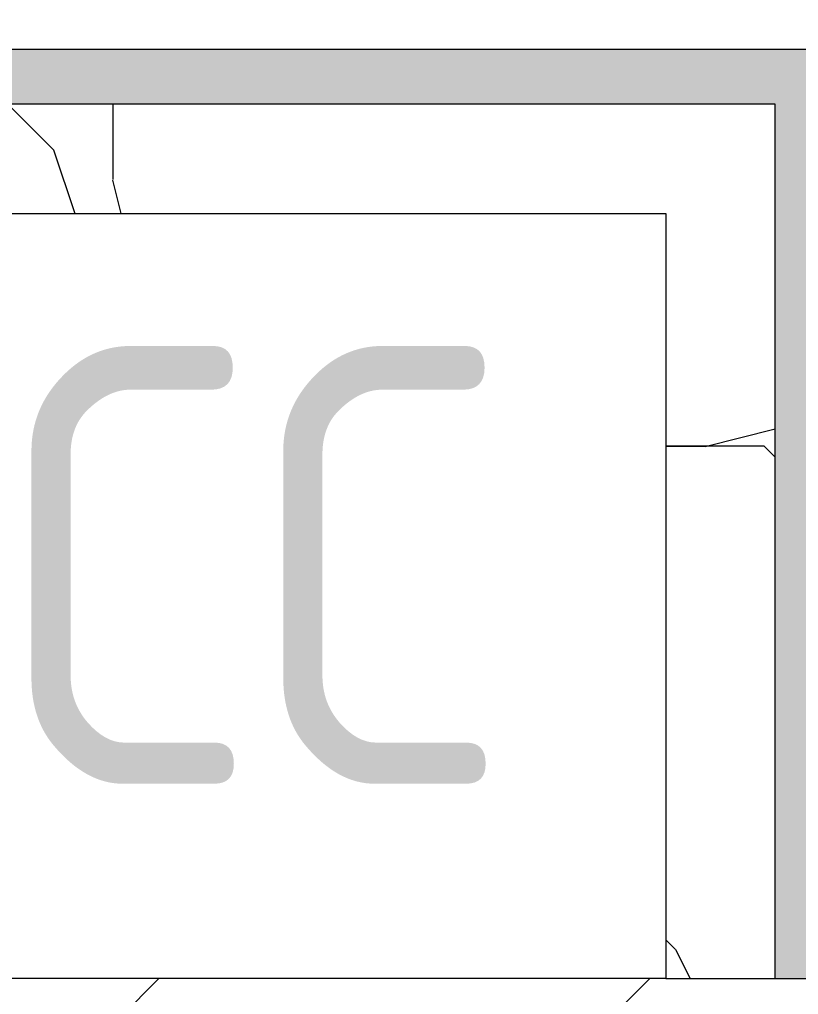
# Model space of a CAD drawing. Header units: millimetres. Extents: x -60946 to 138510, y -262288 to 24501.
# Drawn here: x 42263.7 to 42620, y -247516 to -247070 of the extents above; entities that cross this region are included whole.
import ezdxf

# ---------------------------------------------------------------- set-up
doc = ezdxf.new("R2010")
doc.units = ezdxf.units.MM
for name, color, linetype, lineweight in [('1) 2 вып перегородка', 7, 'Continuous', 60), ('Аннотация', 7, 'Continuous', 20), ('Стены наружные', 7, 'Continuous', 18), ('Стены несущие', 7, 'Continuous', 30), ('Стены отделка', 7, 'Continuous', 30), ('Стены штриховка', 7, 'Continuous', 9)]:
    doc.layers.add(name, color=color, linetype=linetype, lineweight=lineweight)
doc.layers.add('2)Тип-4', color=7, linetype='Continuous', lineweight=30, true_color=0x0080c0)
doc.styles.add('GOST Common_3', font='', dxfattribs={"width": 0.9, "height": 200})
doc.styles.get('GOST Common_3').set_extended_font_data('GOST Common')
pattern_1 = [(306.87, (280.23, -249555.28), (1354.3306, -1354.3252), [67.716, -6703.924]), (333.435, (253.14, -249541.74), (1354.328, 0.001), [30.284, -2998.086]), (345.964, (198.97, -249528.2), (1354.328, 0.006), [55.84, -5528.197]), (206.565, (226.05, -249961.6), (-1354.3294, -1354.327), [30.284, -2998.086]), (206.565, (280.2, -249934.5), (-1354.3294, -1354.327), [60.567, -2967.8]), (225, (307.3, -249907.4), (1e-13, -1354.329), [38.306, -1877.003]), (270, (307.3, -249880.3), (1354.33, 8e-14), [27.087, -1327.24]), (288.435, (293.77, -249839.7), (1354.3304, -2708.655), [42.828, -4239.934]), (315, (266.7, -249812.6), (1354.329, 0), [38.306, -1877.003]), (348.69, (198.97, -249799.06), (1354.3282, -0.0012), [69.057, -6836.687]), (116.565, (347.94, -249663.6), (-1354.327, 1354.3294), [60.567, -2967.8]), (90, (348, -249704.3), (-1354.33, 8e-14), [40.63, -1313.7]), (63.435, (320.86, -249758.43), (-0.001, 1354.328), [60.567, -2967.8]), (26.565, (266.7, -249785.5), (1354.3294, 1354.327), [60.567, -2967.8]), (11.31, (198.97, -249799.06), (5417.3103, 1354.3348), [69.057, -6836.687]), (0, (117.7, -249799), (0, 1354.33), [81.26, -1273.07]), (26.565, (388.6, -249663.6), (1354.3294, 1354.327), [60.567, -2967.8]), (45, (361.5, -249690.7), (0, 1354.329), [38.306, -1877.003]), (63.435, (334.4, -249744.9), (-0.001, 1354.328), [60.567, -2967.8]), (75.964, (320.86, -249799.06), (-0.006, 1354.328), [55.84, -5528.197]), (90, (320.9, -249853.2), (-1354.33, 8e-14), [54.173, -1300.155]), (104.036, (334.4, -249907.4), (-1354.311, 4062.9895), [55.84, -5528.197]), (135, (361.5, -249934.5), (-1354.329, 1e-13), [38.306, -1877.003]), (153.435, (415.66, -249961.6), (-1354.328, -0.001), [60.567, -2967.8]), (288.435, (578.2, -249406.3), (1354.3304, -2708.655), [42.828, -4239.934]), (296.565, (564.64, -249379.2), (1354.327, -1354.3294), [30.284, -2998.086]), (315, (551.1, -249365.7), (1354.329, 0), [19.153, -1896.156]), (0, (537.5, -249365.7), (0, 1354.33), [13.543, -1340.785]), (18.435, (496.9, -249379.2), (2708.655, 1354.3304), [42.828, -4239.934]), (26.565, (469.83, -249392.76), (1354.3294, 1354.327), [30.284, -2998.086]), (71.565, (456.3, -249433.4), (0.001, 1354.3276), [42.828, -4239.934]), (90, (456.3, -249501.1), (-1354.33, 8e-14), [67.716, -1286.61]), (135, (253.1, -249406.3), (-1354.329, 1e-13), [19.153, -1896.156]), (123.69, (280.23, -249446.93), (-1354.3264, 1354.3296), [48.83, -4834.268]), (90, (280.2, -249474), (-1354.33, 8e-14), [27.087, -1327.24]), (63.435, (266.7, -249501.1), (-0.001, 1354.328), [30.284, -2998.086]), (18.435, (226.05, -249514.65), (2708.655, 1354.3304), [42.828, -4239.934]), (0, (158.3, -249514.7), (0, 1354.33), [67.716, -1286.61]), (326.31, (117.7, -249487.56), (2708.6576, -1354.3248), [48.83, -4834.268]), (0, (117.7, -249528.2), (0, 1354.33), [81.26, -1273.07]), (14.036, (63.53, -249541.74), (4062.9895, 1354.311), [55.84, -5528.197]), (30.964, (-4.18, -249582.37), (4062.9726, 2708.673), [78.97, -7818.05]), (45, (-44.8, -249623), (0, 1354.329), [57.46, -1857.85]), (71.565, (-58.35, -249663.63), (0.001, 1354.3276), [42.828, -4239.934]), (90, (-58.4, -249704.3), (-1354.33, 8e-14), [40.63, -1313.7]), (108.435, (-44.8, -249744.9), (-1354.3304, 2708.655), [42.828, -4239.934]), (108.435, (-31.27, -249785.5), (-1354.3304, 2708.655), [42.828, -4239.934]), (165.964, (22.9, -249799.06), (-1354.328, -0.006), [55.84, -5528.197]), (180, (117.7, -249799), (-2e-13, -1354.33), [94.803, -1259.525]), (303.69, (632.35, -249013.55), (1354.3264, -1354.3296), [48.83, -4834.268]), (326.31, (591.72, -248986.46), (2708.6576, -1354.3248), [48.83, -4834.268]), (0, (551.1, -248986.5), (0, 1354.33), [40.63, -1313.7]), (14.036, (496.92, -249000), (4062.9895, 1354.311), [55.84, -5528.197]), (33.69, (456.3, -249027.1), (1354.3296, 1354.3264), [48.83, -4834.268]), (56.31, (429.2, -249067.72), (1354.3248, 2708.6576), [48.83, -4834.268]), (75.964, (415.66, -249121.9), (-0.006, 1354.328), [55.84, -5528.197]), (104.036, (429.2, -249176.07), (-1354.311, 4062.9895), [55.84, -5528.197]), (135, (442.7, -249189.6), (-1354.329, 1e-13), [19.153, -1896.156]), (168.69, (510.46, -249203.16), (-1354.3282, 0.0012), [69.057, -6836.687]), (161.565, (347.94, -249162.53), (-1354.3276, 0.001), [42.828, -4239.934]), (180, (375, -249162.5), (-2e-13, -1354.33), [27.087, -1327.24]), (206.565, (402.1, -249149), (-1354.3294, -1354.327), [30.284, -2998.086]), (243.435, (415.66, -249121.9), (0.001, -1354.328), [30.284, -2998.086]), (161.565, (402.1, -248851.03), (-1354.3276, 0.001), [42.828, -4239.934]), (123.69, (429.2, -248891.66), (-1354.3264, 1354.3296), [48.83, -4834.268]), (101.31, (442.75, -248959.38), (-1354.3348, 5417.3103), [69.057, -6836.687]), (90, (442.7, -249027.1), (-1354.33, 8e-14), [67.716, -1286.61]), (71.565, (429.2, -249067.72), (0.001, 1354.3276), [42.828, -4239.934]), (14.036, (456.3, -248864.57), (4062.9895, 1354.311), [55.84, -5528.197]), (63.435, (442.75, -248891.66), (-0.001, 1354.328), [30.284, -2998.086]), (90, (442.7, -248945.8), (-1354.33, 8e-14), [54.173, -1300.155]), (135, (469.8, -248972.9), (-1354.329, 1e-13), [38.306, -1877.003]), (165.964, (524, -248986.46), (-1354.328, -0.006), [55.84, -5528.197]), (180, (591.7, -248986.5), (-2e-13, -1354.33), [67.716, -1286.61]), (206.565, (618.8, -248972.9), (-1354.3294, -1354.327), [30.284, -2998.086]), (243.435, (632.35, -248945.83), (0.001, -1354.328), [30.284, -2998.086]), (270, (632.4, -248918.7), (1354.33, 8e-14), [27.087, -1327.24]), (315, (591.7, -248878.1), (1354.329, 0), [57.46, -1857.85]), (341.565, (510.46, -248851.03), (1354.3276, -0.001), [85.655, -4197.106]), (270, (673, -249094.8), (1354.33, 8e-14), [27.087, -1327.24]), (288.435, (659.44, -249054.2), (1354.3304, -2708.655), [42.828, -4239.934]), (26.565, (307.3, -248864.6), (1354.3294, 1354.327), [60.567, -2967.8]), (45, (280.2, -248891.7), (0, 1354.329), [38.306, -1877.003]), (78.69, (266.68, -248959.38), (0.0012, 1354.3282), [69.057, -6836.687]), (90, (266.7, -249027.1), (-1354.33, 8e-14), [67.716, -1286.61]), (90, (266.7, -249067.7), (-1354.33, 8e-14), [40.63, -1313.7]), (108.435, (280.23, -249108.35), (-1354.3304, 2708.655), [42.828, -4239.934]), (123.69, (307.3, -249149), (-1354.3264, 1354.3296), [48.83, -4834.268]), (168.69, (510.46, -249203.16), (-1354.3282, 0.0012), [69.057, -6836.687]), (180, (564.6, -249203.2), (-2e-13, -1354.33), [54.173, -1300.155]), (198.435, (605.27, -249189.6), (-2708.655, -1354.3304), [42.828, -4239.934]), (225, (645.9, -249149), (1e-13, -1354.329), [57.46, -1857.85]), (225, (673, -249121.9), (1e-13, -1354.329), [38.306, -1877.003]), (168.69, (334.4, -249392.76), (-1354.3282, 0.0012), [69.057, -6836.687]), (180, (388.6, -249392.8), (-2e-13, -1354.33), [54.173, -1300.155]), (188.13, (483.38, -249379.22), (-8125.9706, -1354.3136), [95.765, -9480.78]), (225, (524, -249338.6), (1e-13, -1354.329), [57.46, -1857.85]), (270, (524, -249298), (1354.33, 8e-14), [40.63, -1313.7]), (288.435, (510.46, -249257.33), (1354.3304, -2708.655), [42.828, -4239.934]), (315, (456.3, -249203.2), (1354.329, 0), [76.61, -1838.697]), (341.565, (415.66, -249189.6), (1354.3276, -0.001), [42.828, -4239.934]), (345.964, (361.5, -249176.07), (1354.328, 0.006), [55.84, -5528.197]), (0, (307.3, -249176.1), (0, 1354.33), [54.173, -1300.155]), (18.435, (266.7, -249189.6), (2708.655, 1354.3304), [42.828, -4239.934]), (33.69, (226.05, -249216.7), (1354.3296, 1354.3264), [48.83, -4834.268]), (45, (199, -249243.8), (0, 1354.329), [38.306, -1877.003]), (90, (199, -249298), (-1354.33, 8e-14), [54.173, -1300.155]), (108.435, (212.5, -249338.6), (-1354.3304, 2708.655), [42.828, -4239.934]), (116.565, (226.05, -249365.7), (-1354.327, 1354.3294), [30.284, -2998.086]), (161.565, (266.7, -249379.2), (-1354.3276, 0.001), [42.828, -4239.934]), (291.801, (659.44, -250042.84), (1354.3084, -2708.666), [72.933, -7220.347]), (270, (659.4, -249988.7), (1354.33, 8e-14), [54.173, -1300.155]), (251.565, (673, -249948.04), (-0.001, -1354.3276), [42.828, -4239.934]), (213.69, (713.6, -249920.95), (-1354.3296, -1354.3264), [48.83, -4834.268]), (198.435, (754.24, -249907.4), (-2708.655, -1354.3304), [42.828, -4239.934]), (180, (822, -249907.4), (-2e-13, -1354.33), [67.716, -1286.61]), (153.435, (876.13, -249934.5), (-1354.328, -0.001), [60.567, -2967.8]), (135, (903.2, -249961.6), (-1354.329, 1e-13), [38.306, -1877.003]), (135, (943.8, -250002.2), (-1354.329, 1e-13), [57.46, -1857.85]), (104.036, (957.4, -250056.38), (-1354.311, 4062.9895), [55.84, -5528.197]), (90, (957.4, -250110.6), (-1354.33, 8e-14), [54.173, -1300.155]), (63.435, (930.3, -250164.7), (-0.001, 1354.328), [60.567, -2967.8]), (14.036, (876.13, -250178.27), (4062.9895, 1354.311), [55.84, -5528.197]), (0, (808.4, -250178.3), (0, 1354.33), [67.716, -1286.61]), (348.69, (740.7, -250164.73), (1354.3282, -0.0012), [69.057, -6836.687]), (326.31, (700.07, -250137.64), (2708.6576, -1354.3248), [48.83, -4834.268]), (296.565, (686.5, -250110.56), (1354.327, -1354.3294), [30.284, -2998.086]), (45, (591.7, -249365.7), (0, 1354.329), [19.153, -1896.156]), (0, (564.6, -249365.7), (0, 1354.33), [27.087, -1327.24]), (315, (537.55, -249338.6), (1354.329, 0), [38.306, -1877.003]), (281.31, (524, -249270.87), (1354.3348, -5417.3103), [69.057, -6836.687]), (0, (551.1, -249216.7), (0, 1354.33), [40.63, -1313.7]), (45, (524, -249243.8), (0, 1354.329), [38.306, -1877.003]), (90, (524, -249270.9), (-1354.33, 8e-14), [27.087, -1327.24]), (135, (280.2, -249135.4), (-1354.329, 1e-13), [38.306, -1877.003]), (90, (280.2, -249162.5), (-1354.33, 8e-14), [27.087, -1327.24]), (63.435, (266.7, -249189.6), (-0.001, 1354.328), [30.284, -2998.086]), (18.435, (226.05, -249203.16), (2708.655, 1354.3304), [42.828, -4239.934]), (0, (185.4, -249203.2), (0, 1354.33), [40.63, -1313.7]), (0, (1065.7, -249636.5), (0, 1354.33), [13.543, -1340.785]), (333.435, (1038.65, -249623), (1354.328, 0.001), [30.284, -2998.086]), (333.435, (1011.56, -249609.45), (1354.328, 0.001), [30.284, -2998.086]), (296.565, (998, -249582.37), (1354.327, -1354.3294), [30.284, -2998.086]), (270, (998, -249555.3), (1354.33, 8e-14), [27.087, -1327.24]), (251.565, (1011.56, -249514.65), (-0.001, -1354.3276), [42.828, -4239.934]), (225, (1025.1, -249501.1), (1e-13, -1354.329), [19.153, -1896.156]), (180, (1038.7, -249501.1), (-2e-13, -1354.33), [13.543, -1340.785]), (45, (1011.6, -249446.9), (0, 1354.329), [38.306, -1877.003]), (0, (984.5, -249447), (0, 1354.33), [27.087, -1327.24]), (341.565, (849.04, -249406.3), (1354.3276, -0.001), [42.828, -4239.934]), (315, (822, -249379.2), (1354.329, 0), [38.306, -1877.003]), (270, (822, -249352.1), (1354.33, 8e-14), [27.087, -1327.24]), (243.435, (835.5, -249325.05), (0.001, -1354.328), [30.284, -2998.086]), (153.435, (727.16, -249338.6), (-1354.328, -0.001), [30.284, -2998.086]), (146.31, (767.8, -249365.67), (-2708.6576, 1354.3248), [48.83, -4834.268]), (90, (767.8, -249392.8), (-1354.33, 8e-14), [27.087, -1327.24]), (63.435, (754.24, -249419.85), (-0.001, 1354.328), [30.284, -2998.086]), (45, (740.7, -249433.4), (0, 1354.329), [19.153, -1896.156]), (18.435, (632.35, -249474.02), (2708.655, 1354.3304), [42.828, -4239.934]), (333.435, (605.27, -249460.5), (1354.328, 0.001), [30.284, -2998.086]), (296.565, (591.7, -249433.4), (1354.327, -1354.3294), [30.284, -2998.086]), (180, (578.2, -249650.1), (-2e-13, -1354.33), [27.087, -1327.24]), (206.565, (605.27, -249636.54), (-1354.3294, -1354.327), [30.284, -2998.086]), (251.565, (618.8, -249595.9), (-0.001, -1354.3276), [42.828, -4239.934]), (270, (618.8, -249541.7), (1354.33, 8e-14), [54.173, -1300.155]), (116.565, (862.6, -249758.43), (-1354.327, 1354.3294), [30.284, -2998.086]), (104.036, (876.13, -249812.6), (-1354.311, 4062.9895), [55.84, -5528.197]), (90, (876.1, -249853.2), (-1354.33, 8e-14), [40.63, -1313.7]), (45, (849, -249880.3), (0, 1354.329), [38.306, -1877.003]), (18.435, (808.4, -249893.86), (2708.655, 1354.3304), [42.828, -4239.934]), (0, (754.2, -249893.9), (0, 1354.33), [54.173, -1300.155]), (333.435, (727.16, -249880.3), (1354.328, 0.001), [30.284, -2998.086]), (0, (998, -250042.8), (0, 1354.33), [13.543, -1340.785]), (26.565, (970.93, -250056.4), (1354.3294, 1354.327), [30.284, -2998.086]), (63.435, (957.4, -250083.47), (-0.001, 1354.328), [30.284, -2998.086]), (90, (957.4, -250110.6), (-1354.33, 8e-14), [27.087, -1327.24]), (90, (957.4, -250151.2), (-1354.33, 8e-14), [40.63, -1313.7]), (116.565, (970.93, -250178.3), (-1354.327, 1354.3294), [30.284, -2998.086]), (123.69, (727.16, -250178.27), (-1354.3264, 1354.3296), [48.83, -4834.268]), (90, (727.2, -250191.8), (-1354.33, 8e-14), [13.543, -1340.785]), (168.69, (727.16, -249704.26), (-1354.3282, 0.0012), [69.057, -6836.687]), (189.462, (808.42, -249690.71), (-6771.6479, -1354.2898), [82.38, -8155.675]), (198.435, (889.67, -249663.63), (-2708.655, -1354.3304), [85.655, -4197.106]), (210.964, (957.4, -249623), (-4062.9726, -2708.673), [78.97, -7818.05]), (233.13, (998.02, -249568.82), (-2708.663, -4062.9796), [67.716, -6703.924]), (270, (998, -249487.6), (1354.33, 8e-14), [81.26, -1273.07]), (288.435, (984.48, -249446.93), (1354.3304, -2708.655), [42.828, -4239.934]), (333.435, (930.3, -249419.85), (1354.328, 0.001), [60.567, -2967.8]), (0, (835.5, -249419.8), (0, 1354.33), [94.803, -1259.525]), (8.13, (740.7, -249433.4), (8125.9706, 1354.3136), [95.765, -9480.78]), (21.801, (672.98, -249460.48), (2708.666, 1354.3084), [72.933, -7220.347]), (45, (632.4, -249501.1), (0, 1354.329), [57.46, -1857.85]), (78.69, (618.8, -249568.82), (0.0012, 1354.3282), [69.057, -6836.687]), (90, (618.8, -249623), (-1354.33, 8e-14), [54.173, -1300.155]), (108.435, (632.35, -249663.63), (-1354.3304, 2708.655), [42.828, -4239.934]), (135, (659.4, -249690.7), (-1354.329, 1e-13), [38.306, -1877.003]), (180, (483.4, -249636.5), (-2e-13, -1354.33), [40.63, -1313.7]), (167.471, (605.27, -249663.63), (-6771.635, 1354.35114), [124.863, -12361.424]), (143.13, (659.44, -249704.26), (-4062.9796, 2708.663), [67.716, -6703.924]), (135, (673, -249717.8), (-1354.329, 1e-13), [19.153, -1896.156]), (111.801, (700.07, -249785.52), (-1354.3084, 2708.666), [72.933, -7220.347]), (90, (700.1, -249839.7), (-1354.33, 8e-14), [54.173, -1300.155]), (90, (700.1, -249893.9), (-1354.33, 8e-14), [54.173, -1300.155]), (71.565, (686.53, -249934.5), (0.001, 1354.3276), [42.828, -4239.934]), (33.69, (645.9, -249961.58), (1354.3296, 1354.3264), [48.83, -4834.268]), (14.036, (591.72, -249975.12), (4062.9895, 1354.311), [55.84, -5528.197]), (0, (524, -249975.1), (0, 1354.33), [67.716, -1286.61]), (352.875, (415.66, -249961.58), (1354.3283, 0.00063), [109.19, -10809.752]), (270, (1255.3, -249406.3), (1354.33, 8e-14), [40.63, -1313.7]), (288.435, (1241.8, -249365.67), (1354.3304, -2708.655), [42.83, -4239.934]), (303.69, (1214.7, -249325.05), (1354.3264, -1354.3296), [48.83, -4834.268]), (315, (1187.6, -249298), (1354.329, 0), [38.306, -1877.003]), (0, (1133.5, -249298), (0, 1354.33), [54.173, -1300.155]), (14.036, (1079.28, -249311.5), (4062.9895, 1354.311), [55.84, -5528.197]), (56.31, (1052.2, -249352.13), (1354.3248, 2708.6576), [48.83, -4834.268]), (75.964, (1038.65, -249406.3), (-0.006, 1354.328), [55.84, -5528.197]), (270, (1038.7, -249352.1), (1354.33, 8e-14), [40.63, -1313.7]), (284.036, (1025.1, -249297.96), (1354.311, -4062.9895), [55.84, -5528.197]), (303.69, (998.02, -249257.33), (1354.3264, -1354.3296), [48.83, -4834.268]), (333.435, (970.93, -249243.8), (1354.328, 0.001), [30.284, -2998.086]), (0, (930.3, -249243.8), (0, 1354.33), [40.63, -1313.7]), (18.435, (889.67, -249257.33), (2708.655, 1354.3304), [42.828, -4239.934]), (45, (862.6, -249284.4), (0, 1354.329), [38.306, -1877.003]), (236.31, (889.67, -249230.24), (-1354.3248, -2708.6576), [48.83, -4834.268]), (270, (889.7, -249189.6), (1354.33, 8e-14), [40.63, -1313.7]), (270, (889.7, -249162.5), (1354.33, 8e-14), [27.087, -1327.24]), (303.69, (862.6, -249121.9), (1354.3264, -1354.3296), [48.83, -4834.268]), (333.435, (835.5, -249108.35), (1354.328, 0.001), [30.284, -2998.086]), (0, (781.3, -249108.4), (0, 1354.33), [54.173, -1300.155]), (14.036, (727.16, -249121.9), (4062.9895, 1354.311), [55.84, -5528.197]), (210.964, (970.93, -249000), (-4062.9726, -2708.673), [78.97, -7818.05]), (201.801, (1038.65, -248972.92), (-2708.666, -1354.3084), [72.933, -7220.347]), (180, (1079.3, -248972.9), (-2e-13, -1354.33), [40.63, -1313.7]), (173.66, (1201.17, -248986.46), (-1354.3285, -0.005), [122.64, -12141.322]), (161.565, (1241.8, -249000), (-1354.3276, 0.001), [42.83, -4239.934]), (116.565, (1268.9, -249054.2), (-1354.327, 1354.3294), [60.567, -2967.8]), (111.801, (1295.97, -249121.9), (-1354.3084, 2708.666), [72.933, -7220.347]), (104.036, (1309.52, -249176.07), (-1354.311, 4062.9895), [55.84, -5528.197]), (90, (1309.5, -249216.7), (-1354.33, 8e-14), [40.63, -1313.7]), (45, (1255.3, -249270.9), (0, 1354.329), [76.61, -1838.697]), (0, (1187.6, -249270.9), (0, 1354.33), [67.716, -1286.61]), (352.875, (1079.28, -249257.33), (1354.3283, 0.00063), [109.19, -10809.752]), (344.055, (984.48, -249230.24), (5417.3215, -1354.2909), [98.597, -9761.06]), (321.34, (916.76, -249176.07), (5417.2981, -4063.0025), [86.72, -8585.21]), (296.565, (889.7, -249121.9), (1354.327, -1354.3294), [60.567, -2967.8]), (270, (889.7, -249081.3), (1354.33, 8e-14), [40.63, -1313.7]), (251.565, (903.2, -249040.64), (-0.001, -1354.3276), [42.828, -4239.934]), (116.565, (334.4, -249609.45), (-1354.327, 1354.3294), [60.567, -2967.8]), (146.31, (375.03, -249636.54), (-2708.6576, 1354.3248), [48.83, -4834.268]), (180, (415.7, -249636.5), (-2e-13, -1354.33), [40.63, -1313.7]), (198.435, (456.3, -249623), (-2708.655, -1354.3304), [42.828, -4239.934]), (243.435, (469.83, -249595.9), (0.001, -1354.328), [30.284, -2998.086]), (281.31, (456.3, -249528.2), (1354.3348, -5417.3103), [69.057, -6836.687]), (296.565, (578.2, -250205.36), (1354.327, -1354.3294), [30.284, -2998.086]), (315, (551.1, -250178.3), (1354.329, 0), [38.306, -1877.003]), (333.435, (524, -250164.7), (1354.328, 0.001), [30.284, -2998.086]), (315, (510.5, -250151.2), (1354.329, 0), [19.153, -1896.156]), (288.435, (605.27, -249501.1), (1354.3304, -2708.655), [42.828, -4239.934]), (284.036, (591.72, -249446.93), (1354.311, -4062.9895), [55.84, -5528.197]), (90, (456.3, -249501.1), (-1354.33, 8e-14), [54.173, -1300.155]), (101.31, (469.83, -249568.82), (-1354.3348, 5417.3103), [69.057, -6836.687]), (123.69, (496.92, -249609.45), (-1354.3264, 1354.3296), [48.83, -4834.268]), (135, (524, -249636.5), (-1354.329, 1e-13), [38.306, -1877.003]), (153.435, (551.1, -249650.1), (-1354.328, -0.001), [30.284, -2998.086]), (270, (483.4, -250029.3), (1354.33, 8e-14), [54.173, -1300.155]), (270, (483.4, -250002.2), (1354.33, 8e-14), [27.087, -1327.24]), (315, (456.3, -249975.1), (1354.329, 0), [38.306, -1877.003]), (341.565, (415.66, -249961.6), (1354.3276, -0.001), [42.828, -4239.934]), (18.435, (375.03, -249975.12), (2708.655, 1354.3304), [42.828, -4239.934]), (26.565, (347.94, -249988.67), (1354.3294, 1354.327), [30.284, -2998.086]), (63.435, (334.4, -250015.75), (-0.001, 1354.328), [30.284, -2998.086]), (90, (334.4, -250029.3), (-1354.33, 8e-14), [13.543, -1340.785]), (101.31, (347.94, -250097), (-1354.3348, 5417.3103), [69.057, -6836.687]), (90, (348, -250151.2), (-1354.33, 8e-14), [54.173, -1300.155]), (116.565, (361.5, -250178.3), (-1354.327, 1354.3294), [30.284, -2998.086]), (165.964, (415.66, -250191.8), (-1354.328, -0.006), [55.84, -5528.197]), (180, (442.7, -250191.8), (-2e-13, -1354.33), [27.087, -1327.24]), (213.69, (483.38, -250164.73), (-1354.3296, -1354.3264), [48.83, -4834.268]), (225, (496.9, -250151.2), (1e-13, -1354.329), [19.153, -1896.156]), (270, (496.9, -250124.1), (1354.33, 8e-14), [27.087, -1327.24]), (288.435, (483.38, -250083.47), (1354.3304, -2708.655), [42.828, -4239.934]), (270, (253.1, -248905.2), (1354.33, 8e-14), [67.716, -1286.61]), (315, (239.6, -248891.7), (1354.329, 0), [19.153, -1896.156]), (0, (226, -248891.7), (0, 1354.33), [13.543, -1340.785]), (26.565, (198.97, -248905.2), (1354.3294, 1354.327), [30.284, -2998.086]), (45, (185.4, -248918.7), (0, 1354.329), [19.153, -1896.156]), (71.565, (171.9, -248959.38), (0.001, 1354.3276), [42.828, -4239.934]), (90, (144.8, -249054.2), (-1354.33, 8e-14), [27.087, -1327.24]), (116.565, (158.34, -249081.27), (-1354.327, 1354.3294), [30.284, -2998.086]), (153.435, (185.4, -249094.8), (-1354.328, -0.001), [30.284, -2998.086]), (180, (199, -249094.8), (-2e-13, -1354.33), [13.543, -1340.785]), (198.435, (239.6, -249081.27), (-2708.655, -1354.3304), [42.828, -4239.934]), (243.435, (253.14, -249054.2), (0.001, -1354.328), [30.284, -2998.086]), (251.565, (266.7, -249013.55), (-0.001, -1354.3276), [42.828, -4239.934]), (288.435, (253.14, -248972.9), (1354.3304, -2708.655), [42.828, -4239.934]), (71.565, (158.34, -249000), (0.001, 1354.3276), [42.828, -4239.934]), (180, (77.1, -249081.3), (-2e-13, -1354.33), [81.26, -1273.07]), (198.435, (117.7, -249067.72), (-2708.655, -1354.3304), [42.828, -4239.934]), (236.31, (144.8, -249027.1), (-1354.3248, -2708.6576), [48.83, -4834.268]), (243.435, (158.34, -249000), (0.001, -1354.328), [30.284, -2998.086]), (255.964, (171.88, -248945.83), (0.006, -1354.328), [55.84, -5528.197]), (270, (171.9, -248918.7), (1354.33, 8e-14), [27.087, -1327.24]), (303.69, (144.8, -248878.1), (1354.3264, -1354.3296), [48.83, -4834.268]), (326.31, (104.16, -248851.03), (2708.6576, -1354.3248), [48.83, -4834.268]), (341.565, (916.76, -249785.5), (1354.3276, -0.001), [42.828, -4239.934]), (333.435, (889.7, -249772), (1354.328, 0.001), [30.284, -2998.086]), (71.565, (1092.82, -250151.2), (0.001, 1354.3276), [42.828, -4239.934]), (63.435, (1079.3, -250178.3), (-0.001, 1354.328), [30.284, -2998.086]), (45, (1065.7, -250191.8), (0, 1354.329), [19.153, -1896.156]), (0, (1052.2, -250191.8), (0, 1354.33), [13.543, -1340.785]), (0, (1038.7, -250191.8), (0, 1354.33), [13.543, -1340.785]), (333.435, (1011.56, -250178.3), (1354.328, 0.001), [30.284, -2998.086]), (0, (971, -250178.3), (0, 1354.33), [40.63, -1313.7]), (153.435, (1038.65, -250056.4), (-1354.328, -0.001), [30.284, -2998.086]), (180, (1052.2, -250056.4), (-2e-13, -1354.33), [13.543, -1340.785]), (146.31, (1092.82, -250083.47), (-2708.6576, 1354.3248), [48.83, -4834.268]), (116.565, (1106.37, -250110.56), (-1354.327, 1354.3294), [30.284, -2998.086]), (251.565, (618.8, -249311.5), (-0.001, -1354.3276), [42.828, -4239.934]), (270, (618.8, -249257.3), (1354.33, 8e-14), [54.173, -1300.155]), (303.69, (591.72, -249216.7), (1354.3264, -1354.3296), [48.83, -4834.268]), (180, (1025.1, -249799), (-2e-13, -1354.33), [67.716, -1286.61]), (191.31, (1092.82, -249785.52), (-5417.3103, -1354.3348), [69.057, -6836.687]), (216.87, (1147, -249744.9), (-1354.3252, -1354.3306), [67.716, -6703.924]), (270, (1147, -249704.3), (1354.33, 8e-14), [40.63, -1313.7]), (303.69, (1119.9, -249663.63), (1354.3264, -1354.3296), [48.83, -4834.268]), (338.199, (1052.2, -249636.54), (4062.9938, -1354.2994), [72.933, -7220.347]), (0, (984.5, -249636.5), (0, 1354.33), [67.716, -1286.61]), (14.036, (930.3, -249650.1), (4062.9895, 1354.311), [55.84, -5528.197]), (33.69, (889.67, -249677.17), (1354.3296, 1354.3264), [48.83, -4834.268]), (71.565, (876.13, -249717.8), (0.001, 1354.3276), [42.828, -4239.934]), (90, (876.1, -249744.9), (-1354.33, 8e-14), [27.087, -1327.24]), (116.565, (889.7, -249772), (-1354.327, 1354.3294), [30.284, -2998.086]), (180, (199, -250232.4), (-2e-13, -1354.33), [13.543, -1340.785]), (180, (212.5, -250232.4), (-2e-13, -1354.33), [13.543, -1340.785]), (194.036, (266.68, -250218.9), (-4062.9895, -1354.311), [55.84, -5528.197]), (213.69, (307.3, -250191.8), (-1354.3296, -1354.3264), [48.83, -4834.268]), (243.435, (334.4, -250137.64), (0.001, -1354.328), [60.567, -2967.8]), (270, (334.4, -250056.4), (1354.33, 8e-14), [81.26, -1273.07]), (281.31, (320.86, -249988.67), (1354.3348, -5417.3103), [69.057, -6836.687]), (315, (293.8, -249961.6), (1354.329, 0), [38.306, -1877.003]), (0, (239.6, -249961.6), (0, 1354.33), [54.173, -1300.155]), (21.801, (171.88, -249988.67), (2708.666, 1354.3084), [72.933, -7220.347]), (53.13, (131.25, -250042.84), (2708.663, 4062.9796), [67.716, -6703.924]), (75.964, (117.7, -250097), (-0.006, 1354.328), [55.84, -5528.197]), (104.036, (131.25, -250151.2), (-1354.311, 4062.9895), [55.84, -5528.197]), (108.435, (144.8, -250191.8), (-1354.3304, 2708.655), [42.828, -4239.934]), (135, (185.4, -250232.4), (-1354.329, 1e-13), [57.46, -1857.85]), (206.565, (1106.37, -249623), (-1354.3294, -1354.327), [30.284, -2998.086]), (243.435, (1119.9, -249595.9), (0.001, -1354.328), [30.284, -2998.086]), (284.036, (1106.37, -249541.74), (1354.311, -4062.9895), [55.84, -5528.197]), (315, (1079.3, -249514.65), (1354.329, 0), [38.306, -1877.003]), (341.565, (1038.65, -249501.1), (1354.3276, -0.001), [42.828, -4239.934]), (180, (740.7, -249108.4), (-2e-13, -1354.33), [13.543, -1340.785]), (180, (754.2, -249108.4), (-2e-13, -1354.33), [13.543, -1340.785]), (194.036, (808.4, -249094.8), (-4062.9895, -1354.311), [55.84, -5528.197]), (213.69, (849.04, -249067.72), (-1354.3296, -1354.3264), [48.83, -4834.268]), (243.435, (876.13, -249013.55), (0.001, -1354.328), [60.567, -2967.8]), (270, (876.1, -248932.3), (1354.33, 8e-14), [81.26, -1273.07]), (281.31, (862.6, -248864.57), (1354.3348, -5417.3103), [69.057, -6836.687]), (315, (835.5, -248837.5), (1354.329, 0), [38.306, -1877.003]), (0, (781.3, -248837.5), (0, 1354.33), [54.173, -1300.155]), (21.801, (713.6, -248864.57), (2708.666, 1354.3084), [72.933, -7220.347]), (53.13, (672.98, -248918.75), (2708.663, 4062.9796), [67.716, -6703.924]), (75.964, (659.44, -248972.92), (-0.006, 1354.328), [55.84, -5528.197]), (104.036, (672.98, -249027.1), (-1354.311, 4062.9895), [55.84, -5528.197]), (108.435, (686.53, -249067.72), (-1354.3304, 2708.655), [42.828, -4239.934]), (135, (727.2, -249108.4), (-1354.329, 1e-13), [57.46, -1857.85]), (180, (50, -249988.7), (-2e-13, -1354.33), [13.543, -1340.785]), (153.435, (77.1, -250002.2), (-1354.328, -0.001), [30.284, -2998.086]), (135, (104.2, -250029.3), (-1354.329, 1e-13), [38.306, -1877.003]), (90, (104.2, -250056.4), (-1354.33, 8e-14), [27.087, -1327.24]), (108.435, (117.7, -250097), (-1354.3304, 2708.655), [42.828, -4239.934]), (90, (117.7, -250151.2), (-1354.33, 8e-14), [54.173, -1300.155]), (63.435, (104.16, -250178.3), (-0.001, 1354.328), [30.284, -2998.086]), (18.435, (63.53, -250191.8), (2708.655, 1354.3304), [42.828, -4239.934]), (0, (9.4, -250191.8), (0, 1354.33), [54.173, -1300.155]), (0, (-17.7, -250191.8), (0, 1354.33), [27.087, -1327.24]), (341.565, (-58.35, -250178.27), (1354.3276, -0.001), [42.828, -4239.934]), (315, (-85.4, -250151.2), (1354.329, 0), [38.306, -1877.003]), (243.435, (-71.9, -250124.1), (0.001, -1354.328), [30.284, -2998.086]), (270, (-71.9, -250069.9), (1354.33, 8e-14), [54.173, -1300.155]), (225, (-44.8, -250042.8), (1e-13, -1354.329), [38.306, -1877.003]), (216.87, (9.36, -250002.2), (-1354.3252, -1354.3306), [67.716, -6703.924]), (206.565, (36.45, -249988.67), (-1354.3294, -1354.327), [30.284, -2998.086]), (341.565, (808.4, -249717.8), (1354.3276, -0.001), [42.828, -4239.934]), (0, (754.2, -249717.8), (0, 1354.33), [54.173, -1300.155]), (26.565, (727.16, -249731.34), (1354.3294, 1354.327), [30.284, -2998.086]), (63.435, (713.6, -249758.43), (-0.001, 1354.328), [30.284, -2998.086]), (90, (713.6, -249839.7), (-1354.33, 8e-14), [81.26, -1273.07]), (108.435, (727.16, -249880.3), (-1354.3304, 2708.655), [42.828, -4239.934]), (284.036, (483.38, -250056.38), (1354.311, -4062.9895), [55.84, -5528.197]), (251.565, (496.9, -250015.75), (-0.001, -1354.3276), [42.828, -4239.934]), (243.435, (510.46, -249988.67), (0.001, -1354.328), [30.284, -2998.086]), (194.036, (564.64, -249975.12), (-4062.9895, -1354.311), [55.84, -5528.197]), (180, (618.8, -249975.1), (-2e-13, -1354.33), [54.173, -1300.155]), (135, (645.9, -250002.2), (-1354.329, 1e-13), [38.306, -1877.003]), (108.435, (659.44, -250042.84), (-1354.3304, 2708.655), [42.828, -4239.934]), (108.435, (510.46, -250151.2), (-1354.3304, 2708.655), [42.828, -4239.934]), (165.964, (645.9, -250246), (-1354.328, -0.006), [55.84, -5528.197]), (194.036, (700.07, -250232.44), (-4062.9895, -1354.311), [55.84, -5528.197]), (236.31, (727.16, -250191.8), (-1354.3248, -2708.6576), [48.83, -4834.268]), (213.69, (673, -249325.05), (-1354.3296, -1354.3264), [48.83, -4834.268]), (180, (700.1, -249325), (-2e-13, -1354.33), [27.087, -1327.24]), (270, (591.7, -249406.3), (1354.33, 8e-14), [27.087, -1327.24]), (243.435, (605.27, -249379.2), (0.001, -1354.328), [30.284, -2998.086]), (225, (632.4, -249352.1), (1e-13, -1354.329), [38.306, -1877.003]), (291.801, (280.23, -249487.56), (1354.3084, -2708.666), [72.933, -7220.347]), (270, (280.2, -249433.4), (1354.33, 8e-14), [54.173, -1300.155]), (225, (307.3, -249406.3), (1e-13, -1354.329), [38.306, -1877.003]), (206.565, (334.4, -249392.76), (-1354.3294, -1354.327), [30.284, -2998.086]), (180, (375, -249392.8), (-2e-13, -1354.33), [40.63, -1313.7]), (161.565, (415.66, -249406.3), (-1354.3276, 0.001), [42.828, -4239.934]), (135, (429.2, -249419.85), (-1354.329, 1e-13), [19.153, -1896.156]), (104.036, (442.75, -249474.02), (-1354.311, 4062.9895), [55.84, -5528.197]), (104.036, (456.3, -249528.2), (-1354.311, 4062.9895), [55.84, -5528.197]), (284.036, (-4.18, -249893.86), (1354.311, -4062.9895), [55.84, -5528.197]), (255.964, (9.36, -249839.7), (0.006, -1354.328), [55.84, -5528.197]), (225, (36.45, -249812.6), (1e-13, -1354.329), [38.306, -1877.003]), (194.036, (90.62, -249799.06), (-4062.9895, -1354.311), [55.84, -5528.197]), (180, (171.9, -249799), (-2e-13, -1354.33), [81.26, -1273.07]), (14.036, (144.8, -249988.67), (4062.9895, 1354.311), [55.84, -5528.197]), (0, (90.6, -249988.7), (0, 1354.33), [54.173, -1300.155]), (341.565, (50, -249975.12), (1354.3276, -0.001), [42.828, -4239.934]), (326.31, (9.36, -249948.04), (2708.6576, -1354.3248), [48.83, -4834.268]), (225, (673, -249135.4), (1e-13, -1354.329), [57.46, -1857.85]), (194.036, (727.16, -249121.9), (-4062.9895, -1354.311), [55.84, -5528.197]), (56.31, (835.5, -249311.5), (1354.3248, 2708.6576), [48.83, -4834.268]), (33.69, (794.87, -249338.6), (1354.3296, 1354.3264), [48.83, -4834.268]), (0, (754.2, -249338.6), (0, 1354.33), [40.63, -1313.7]), (341.565, (713.6, -249325.05), (1354.3276, -0.001), [42.828, -4239.934]), (341.565, (673, -249311.5), (1354.3276, -0.001), [42.828, -4239.934]), (326.31, (632.35, -249284.4), (2708.6576, -1354.3248), [48.83, -4834.268]), (284.036, (618.8, -249230.24), (1354.311, -4062.9895), [55.84, -5528.197]), (255.964, (632.35, -249176.07), (0.006, -1354.328), [55.84, -5528.197]), (243.435, (1038.65, -250300.16), (0.001, -1354.328), [30.284, -2998.086]), (251.565, (1052.2, -250259.53), (-0.001, -1354.3276), [42.828, -4239.934]), (270, (1052.2, -250232.4), (1354.33, 8e-14), [27.087, -1327.24]), (315, (1025.1, -250205.4), (1354.329, 0), [38.306, -1877.003]), (333.435, (998, -250191.8), (1354.328, 0.001), [30.284, -2998.086]), (0, (971, -250191.8), (0, 1354.33), [27.087, -1327.24]), (26.565, (943.85, -250205.36), (1354.3294, 1354.327), [30.284, -2998.086]), (45, (930.3, -250218.9), (0, 1354.329), [19.153, -1896.156]), (26.565, (903.2, -250232.44), (1354.3294, 1354.327), [30.284, -2998.086]), (56.31, (876.13, -250273.07), (1354.3248, 2708.6576), [48.83, -4834.268]), (90, (876.1, -250300.2), (-1354.33, 8e-14), [27.087, -1327.24]), (108.435, (889.67, -250340.8), (-1354.3304, 2708.655), [42.828, -4239.934]), (165.964, (943.85, -250354.33), (-1354.328, -0.006), [55.84, -5528.197]), (180, (971, -250354.3), (-2e-13, -1354.33), [27.087, -1327.24]), (206.565, (998, -250340.8), (-1354.3294, -1354.327), [30.284, -2998.086]), (206.565, (1025.1, -250327.25), (-1354.3294, -1354.327), [30.284, -2998.086]), (243.435, (849.04, -249297.96), (0.001, -1354.328), [30.284, -2998.086]), (225, (862.6, -249284.4), (1e-13, -1354.329), [19.153, -1896.156]), (90, (1038.7, -249433.4), (-1354.33, 8e-14), [40.63, -1313.7]), (333.435, (-58.35, -249054.2), (1354.328, 0.001), [60.567, -2967.8]), (296.565, (-85.44, -249000), (1354.327, -1354.3294), [60.567, -2967.8]), (288.435, (-99, -248959.38), (1354.3304, -2708.655), [42.828, -4239.934]), (270, (-99, -248918.7), (1354.33, 8e-14), [40.63, -1313.7]), (251.565, (-85.44, -248878.1), (-0.001, -1354.3276), [42.828, -4239.934]), (225, (-58.4, -248851), (1e-13, -1354.329), [38.306, -1877.003]), (194.036, (-4.18, -248837.5), (-4062.9895, -1354.311), [55.84, -5528.197]), (180, (50, -248837.5), (-2e-13, -1354.33), [54.173, -1300.155]), (165.964, (104.16, -248851.03), (-1354.328, -0.006), [55.84, -5528.197]), (243.435, (1065.74, -250232.44), (0.001, -1354.328), [30.284, -2998.086]), (251.565, (1079.3, -250191.8), (-0.001, -1354.3276), [42.828, -4239.934]), (251.565, (1106.37, -250110.56), (-0.001, -1354.3276), [85.655, -4197.106]), (225, (1147, -250069.9), (1e-13, -1354.329), [57.46, -1857.85]), (206.565, (1174.1, -250056.4), (-1354.3294, -1354.327), [30.284, -2998.086]), (180, (1214.7, -250056.4), (-2e-13, -1354.33), [40.63, -1313.7]), (146.31, (1255.34, -250083.47), (-2708.6576, 1354.3248), [48.83, -4834.268]), (116.565, (1268.9, -250110.56), (-1354.327, 1354.3294), [30.284, -2998.086]), (90, (1268.9, -250164.7), (-1354.33, 8e-14), [54.173, -1300.155]), (71.565, (1255.34, -250205.36), (0.001, 1354.3276), [42.83, -4239.934]), (71.565, (1241.8, -250246), (0.001, 1354.3276), [42.83, -4239.934]), (71.565, (1228.26, -250286.6), (0.001, 1354.3276), [42.83, -4239.934]), (45, (1201.2, -250313.7), (0, 1354.329), [38.306, -1877.003]), (14.036, (1147, -250327.25), (4062.9895, 1354.311), [55.84, -5528.197]), (0, (1106.4, -250327.2), (0, 1354.33), [40.63, -1313.7]), (341.565, (1065.74, -250313.7), (1354.3276, -0.001), [42.828, -4239.934]), (296.565, (1052.2, -250286.6), (1354.327, -1354.3294), [30.284, -2998.086]), (270, (1052.2, -250259.5), (1354.33, 8e-14), [27.087, -1327.24]), (99.462, (1187.63, -250015.75), (-1354.2898, 6771.6479), [82.38, -8155.675]), (116.565, (1201.2, -250042.84), (-1354.327, 1354.3294), [30.284, -2998.086]), (161.565, (1241.8, -250056.4), (-1354.3276, 0.001), [42.83, -4239.934]), (180, (1268.9, -250056.4), (-2e-13, -1354.33), [27.087, -1327.24]), (206.565, (1296, -250042.84), (-1354.3294, -1354.327), [30.284, -2998.086]), (213.69, (1336.6, -250015.75), (-1354.3296, -1354.3264), [48.83, -4834.268]), (225, (1363.7, -249988.7), (1e-13, -1354.329), [38.306, -1877.003]), (270, (1363.7, -249975.1), (1354.33, 8e-14), [13.543, -1340.785]), (270, (1363.7, -249961.6), (1354.33, 8e-14), [13.543, -1340.785]), (281.31, (1350.15, -249893.86), (1354.3348, -5417.3103), [69.057, -6836.687]), (270, (1350.1, -249839.7), (1354.33, 8e-14), [54.173, -1300.155]), (315, (1323.1, -249812.6), (1354.329, 0), [38.306, -1877.003]), (333.435, (1296, -249799.06), (1354.328, 0.001), [30.284, -2998.086]), (0, (1268.9, -249799), (0, 1354.33), [27.087, -1327.24]), (18.435, (1228.26, -249812.6), (2708.655, 1354.3304), [42.83, -4239.934]), (26.565, (1201.2, -249826.15), (1354.3294, 1354.327), [30.284, -2998.086]), (45, (1174.1, -249853.2), (0, 1354.329), [38.306, -1877.003]), (90, (1174.1, -249893.9), (-1354.33, 8e-14), [40.63, -1313.7]), (296.565, (1174.1, -250002.2), (1354.327, -1354.3294), [30.284, -2998.086]), (0, (1147, -250002.2), (0, 1354.33), [27.087, -1327.24]), (26.565, (1092.8, -250029.3), (1354.3294, 1354.327), [60.567, -2967.8]), (63.435, (1079.3, -250056.4), (-0.001, 1354.328), [30.284, -2998.086]), (90, (1079.3, -250069.9), (-1354.33, 8e-14), [13.543, -1340.785]), (153.435, (1106.37, -250083.47), (-1354.328, -0.001), [30.284, -2998.086]), (180, (1119.9, -250083.5), (-2e-13, -1354.33), [13.543, -1340.785]), (206.565, (1147, -250069.9), (-1354.3294, -1354.327), [30.284, -2998.086]), (206.565, (1174.1, -250056.4), (-1354.3294, -1354.327), [30.284, -2998.086]), (243.435, (1187.6, -250029.3), (0.001, -1354.328), [30.284, -2998.086]), (56.31, (1255.34, -249446.93), (1354.3248, 2708.6576), [48.83, -4834.268]), (90, (1255.3, -249501.1), (-1354.33, 8e-14), [54.173, -1300.155]), (104.036, (1268.9, -249555.28), (-1354.311, 4062.9895), [55.84, -5528.197]), (135, (1296, -249582.4), (-1354.329, 1e-13), [38.306, -1877.003]), (180, (1336.6, -249582.4), (-2e-13, -1354.33), [40.63, -1313.7]), (206.565, (1390.8, -249555.3), (-1354.3294, -1354.327), [60.567, -2967.8]), (236.31, (1417.86, -249514.65), (-1354.3248, -2708.6576), [48.83, -4834.268]), (255.964, (1431.4, -249460.48), (0.006, -1354.328), [55.84, -5528.197]), (270, (1431.4, -249419.8), (1354.33, 8e-14), [40.63, -1313.7]), (296.565, (1417.86, -249392.76), (1354.327, -1354.3294), [30.284, -2998.086]), (345.964, (1363.7, -249379.22), (1354.328, 0.006), [55.84, -5528.197]), (14.036, (1309.52, -249392.76), (4062.9895, 1354.311), [55.84, -5528.197]), (26.565, (1282.4, -249406.3), (1354.3294, 1354.327), [30.284, -2998.086]), (341.565, (1201.17, -249487.56), (1354.3276, -0.001), [42.83, -4239.934]), (18.435, (1160.54, -249501.1), (2708.655, 1354.3304), [42.83, -4239.934]), (45, (1133.5, -249528.2), (0, 1354.329), [38.306, -1877.003]), (71.565, (1119.9, -249568.82), (0.001, 1354.3276), [42.83, -4239.934]), (104.036, (1133.45, -249623), (-1354.311, 4062.9895), [55.84, -5528.197]), (108.435, (1147, -249663.63), (-1354.3304, 2708.655), [42.83, -4239.934]), (108.435, (1160.54, -249704.26), (-1354.3304, 2708.655), [42.83, -4239.934]), (135, (1187.6, -249731.3), (-1354.329, 1e-13), [38.306, -1877.003]), (180, (1228.3, -249731.3), (-2e-13, -1354.33), [40.63, -1313.7]), (206.565, (1255.34, -249717.8), (-1354.3294, -1354.327), [30.284, -2998.086]), (236.31, (1282.43, -249677.17), (-1354.3248, -2708.6576), [48.83, -4834.268]), (270, (1282.4, -249623), (1354.33, 8e-14), [54.173, -1300.155]), (270, (1282.4, -249582.4), (1354.33, 8e-14), [40.63, -1313.7]), (296.565, (1268.9, -249555.3), (1354.327, -1354.3294), [30.284, -2998.086]), (296.565, (1241.8, -249501.1), (1354.327, -1354.3294), [60.567, -2967.8]), (90, (1038.7, -249460.5), (-1354.33, 8e-14), [54.173, -1300.155]), (116.565, (1052.2, -249487.56), (-1354.327, 1354.3294), [30.284, -2998.086]), (135, (1065.7, -249501.1), (-1354.329, 1e-13), [19.153, -1896.156]), (180, (1119.9, -249501.1), (-2e-13, -1354.33), [54.173, -1300.155]), (180, (1147, -249501.1), (-2e-13, -1354.33), [27.087, -1327.24]), (198.435, (1187.63, -249487.56), (-2708.655, -1354.3304), [42.83, -4239.934]), (198.435, (1228.26, -249474.02), (-2708.655, -1354.3304), [42.83, -4239.934]), (225, (1255.3, -249446.9), (1e-13, -1354.329), [38.306, -1877.003]), (315, (1282.4, -249284.4), (1354.329, 0), [38.306, -1877.003]), (0, (1268.9, -249284.4), (0, 1354.33), [13.543, -1340.785]), (33.69, (1228.26, -249311.5), (1354.3296, 1354.3264), [48.83, -4834.268]), (90, (1228.3, -249338.6), (-1354.33, 8e-14), [27.087, -1327.24]), (123.69, (1255.34, -249379.22), (-1354.3264, 1354.3296), [48.83, -4834.268]), (153.435, (1282.4, -249392.76), (-1354.328, -0.001), [30.284, -2998.086]), (180, (1309.5, -249392.8), (-2e-13, -1354.33), [27.087, -1327.24]), (225, (1336.6, -249365.7), (1e-13, -1354.329), [38.306, -1877.003]), (270, (1336.6, -249352.1), (1354.33, 8e-14), [13.543, -1340.785]), (303.69, (1309.5, -249311.5), (1354.3264, -1354.3296), [48.83, -4834.268]), (180, (226, -249094.8), (-2e-13, -1354.33), [13.543, -1340.785]), (153.435, (253.14, -249108.35), (-1354.328, -0.001), [30.284, -2998.086]), (315, (144.8, -249162.5), (1354.329, 0), [57.46, -1857.85]), (270, (144.8, -249135.4), (1354.33, 8e-14), [27.087, -1327.24]), (225, (171.9, -249108.4), (1e-13, -1354.329), [38.306, -1877.003]), (198.435, (212.5, -249094.8), (-2708.655, -1354.3304), [42.828, -4239.934]), (45, (131.25, -249162.5), (0, 1354.329), [19.153, -1896.156]), (0, (50, -249162.5), (0, 1354.33), [81.26, -1273.07]), (18.435, (9.36, -249176.07), (2708.655, 1354.3304), [42.828, -4239.934]), (0, (-17.7, -249176.1), (0, 1354.33), [27.087, -1327.24]), (333.435, (-44.8, -249162.5), (1354.328, 0.001), [30.284, -2998.086]), (270, (-44.8, -249135.4), (1354.33, 8e-14), [27.087, -1327.24]), (243.435, (-31.27, -249108.35), (0.001, -1354.328), [30.284, -2998.086]), (206.565, (-4.2, -249094.8), (-1354.3294, -1354.327), [30.284, -2998.086]), (180, (36.4, -249094.8), (-2e-13, -1354.33), [40.63, -1313.7]), (180, (90.6, -249094.8), (-2e-13, -1354.33), [54.173, -1300.155]), (153.435, (117.7, -249108.35), (-1354.328, -0.001), [30.284, -2998.086]), (135, (144.8, -249135.4), (-1354.329, 1e-13), [38.306, -1877.003]), (180, (77.1, -249379.2), (-2e-13, -1354.33), [40.63, -1313.7]), (198.435, (117.7, -249365.67), (-2708.655, -1354.3304), [42.828, -4239.934]), (216.87, (171.88, -249325.05), (-1354.3252, -1354.3306), [67.716, -6703.924]), (236.31, (198.97, -249284.4), (-1354.3248, -2708.6576), [48.83, -4834.268]), (270, (199, -249230.2), (1354.33, 8e-14), [54.173, -1300.155]), (296.565, (185.4, -249203.16), (1354.327, -1354.3294), [30.284, -2998.086]), (323.13, (131.25, -249162.53), (4062.9796, -2708.663), [67.716, -6703.924]), (0, (50, -249162.5), (0, 1354.33), [81.26, -1273.07]), (26.565, (-4.2, -249189.6), (1354.3294, 1354.327), [60.567, -2967.8]), (56.31, (-31.27, -249230.24), (1354.3248, 2708.6576), [48.83, -4834.268]), (75.964, (-44.8, -249284.4), (-0.006, 1354.328), [55.84, -5528.197]), (108.435, (-31.27, -249325.05), (-1354.3304, 2708.655), [42.828, -4239.934]), (116.565, (-17.7, -249352.13), (-1354.327, 1354.3294), [30.284, -2998.086]), (153.435, (36.45, -249379.2), (-1354.328, -0.001), [60.567, -2967.8]), (303.69, (90.62, -249446.93), (1354.3264, -1354.3296), [48.83, -4834.268]), (270, (90.6, -249406.3), (1354.33, 8e-14), [40.63, -1313.7]), (225, (117.7, -249379.2), (1e-13, -1354.329), [38.306, -1877.003]), (198.435, (158.34, -249365.67), (-2708.655, -1354.3304), [42.828, -4239.934]), (180, (185.4, -249365.7), (-2e-13, -1354.33), [27.087, -1327.24]), (153.435, (239.6, -249392.76), (-1354.328, -0.001), [60.567, -2967.8]), (198.435, (1201.17, -249731.34), (-2708.655, -1354.3304), [42.83, -4239.934]), (180, (1241.8, -249731.3), (-2e-13, -1354.33), [40.63, -1313.7]), (153.435, (1268.9, -249744.9), (-1354.328, -0.001), [30.284, -2998.086]), (135, (1282.4, -249758.4), (-1354.329, 1e-13), [19.153, -1896.156]), (90, (1282.4, -249785.5), (-1354.33, 8e-14), [27.087, -1327.24]), (45, (1268.9, -249799.1), (0, 1354.329), [19.153, -1896.156]), (14.036, (1214.7, -249812.6), (4062.9895, 1354.311), [55.84, -5528.197]), (33.69, (1174.1, -249839.7), (1354.3296, 1354.3264), [48.83, -4834.268]), (0, (1160.5, -249839.7), (0, 1354.33), [13.543, -1340.785]), (333.435, (1133.45, -249826.15), (1354.328, 0.001), [30.284, -2998.086]), (333.435, (1106.37, -249812.6), (1354.328, 0.001), [30.284, -2998.086]), (270, (1106.4, -249799), (1354.33, 8e-14), [13.543, -1340.785]), (243.435, (1119.9, -249772), (0.001, -1354.328), [30.284, -2998.086]), (213.69, (1160.54, -249744.9), (-1354.3296, -1354.3264), [48.83, -4834.268]), (168.69, (1119.9, -249826.15), (-1354.3282, 0.0012), [69.057, -6836.687]), (146.31, (1160.54, -249853.23), (-2708.6576, 1354.3248), [48.83, -4834.268]), (108.435, (1174.1, -249893.86), (-1354.3304, 2708.655), [42.83, -4239.934]), (90, (1174.1, -249934.5), (-1354.33, 8e-14), [40.63, -1313.7]), (63.435, (1160.54, -249961.6), (-0.001, 1354.328), [30.284, -2998.086]), (56.31, (1133.45, -250002.2), (1354.3248, 2708.6576), [48.83, -4834.268]), (26.565, (1079.3, -250029.3), (1354.3294, 1354.327), [60.567, -2967.8]), (0, (1025.1, -250029.3), (0, 1354.33), [54.173, -1300.155]), (338.199, (957.4, -250002.2), (4062.9938, -1354.2994), [72.933, -7220.347]), (315, (930.3, -249975.1), (1354.329, 0), [38.306, -1877.003]), (315, (903.2, -249948), (1354.329, 0), [38.306, -1877.003]), (284.036, (889.67, -249893.86), (1354.311, -4062.9895), [55.84, -5528.197]), (251.565, (903.2, -249853.23), (-0.001, -1354.3276), [42.828, -4239.934]), (225, (930.3, -249826.1), (1e-13, -1354.329), [38.306, -1877.003]), (198.435, (970.93, -249812.6), (-2708.655, -1354.3304), [42.828, -4239.934]), (180, (1011.6, -249812.6), (-2e-13, -1354.33), [40.63, -1313.7]), (0, (1011.6, -249812.6), (0, 1354.33), [40.63, -1313.7]), (180, (862.6, -250178.3), (-2e-13, -1354.33), [54.173, -1300.155])]

msp = doc.modelspace()

# ---------------------------------------------------------------- hatches: boundary and pattern name
at = {"layer": '1) 2 вып перегородка', "true_color": 0x000080}
for points in [[(42634.3615, -247108.7359), (42634.3615, -247083.7359), (42209.3615, -247083.7359), (42209.3615, -247108.7359), (42609.3615, -247108.7359)], [(42634.3615, -247508.7359), (42634.3615, -247108.7359), (42609.3615, -247108.7359), (42609.3615, -247508.7359)]]:
    msp.add_hatch(color=176, dxfattribs=at).paths.add_polyline_path(points)
at = {"layer": '1) 2 вып перегородка', "lineweight": 9, "true_color": 0x0000a0}
h = msp.add_hatch(dxfattribs=at)
h.set_pattern_fill('FP_6', color=174, style=0, pattern_type=2)
h.set_pattern_definition(pattern_1)
h.paths.add_polyline_path([(42609.3615, -247158.7359), (42609.3615, -247108.7359), (42209.3615, -247108.7359), (42209.3615, -247158.7359), (42559.3615, -247158.7359)])
h = msp.add_hatch(dxfattribs=at)
h.set_pattern_fill('FP_6', color=174, style=0, pattern_type=2)
h.set_pattern_definition(pattern_1)
h.paths.add_polyline_path([(42559.3615, -247508.7359), (42609.3615, -247508.7359), (42609.3615, -247158.7359), (42559.3615, -247158.7359), (42559.3615, -247220.452)])
at = {"layer": 'Стены наружные', "lineweight": 9}
h = msp.add_hatch(dxfattribs=at)
h.set_pattern_fill('FP_2', color=256, style=0, pattern_type=2)
h.set_pattern_definition([(45, (9.36, -250313.7), (84.18955, 308.69595), [396.875, -79.375, 3.353, -76.022])])
h.paths.add_polyline_path([(42209.3615, -247708.7359), (43134.3615, -247708.7359), (43134.3615, -247508.7359), (42209.3615, -247508.7359)])
h.paths.add_polyline_path([(45577.63, -247708.7359), (45609.3615, -247708.7359), (45609.3615, -247508.7359), (44684.3615, -247508.7359), (44684.3615, -247708.7359)])

# ---------------------------------------------------------------- linework, layer by layer
at = {"layer": '2)Тип-4', "color": 5}
msp.add_lwpolyline([(36552.0483, -247317.346, -0.52056705), (36552.0483, -244782.2598, -0.52056705), (36552.0483, -243217.1748, -0.52056705), (36552.0483, -241756.6908, -0.52056705), (38071.6223, -241306.3471, -0.52056705), (40743.0456, -241306.3471, -0.52056705), (43117.6303, -241306.3471, -0.52056705), (43211.0209, -242714.1555, -0.52056705), (43211.0209, -244539.7916, -0.52056705), (43211.0209, -247247.2129, -0.52056705), (41145.1904, -247317.346, -0.52056705), (38639.2337, -247317.346, -0.52056705)], format="xyb", close=True, dxfattribs=at)
at = {"layer": 'Стены несущие', "lineweight": 9}
for p, q in [((42209.3615, -247158.7359), (42559.3615, -247158.7359)), ((42559.3615, -247158.7359), (42559.3615, -247508.7359)), ((42559.3615, -247508.7359), (42209.3615, -247508.7359))]:
    msp.add_line(p, q, dxfattribs=at)
at = {"layer": 'Стены отделка', "lineweight": 9}
msp.add_line((42959.3615, -247083.7359), (42209.3615, -247083.7359), dxfattribs=at)
at = {"layer": 'Стены штриховка', "lineweight": 9}
for p, q in [((42609.3615, -247108.7359), (42209.3615, -247108.7359)), ((42609.3615, -247508.7359), (42609.3615, -247108.7359)), ((42559.3615, -247508.7359), (42634.3615, -247508.7359))]:
    msp.add_line(p, q, dxfattribs=at)

# ---------------------------------------------------------------- texts
at = {"layer": 'Аннотация', "lineweight": 9, "insert": (42256.362, -247220.0204), "char_height": 200, "width": 317.46825, "attachment_point": 1, "style": 'GOST Common_3'}
msp.add_mtext('СС', dxfattribs=at)

doc.saveas('drawing.dxf')
